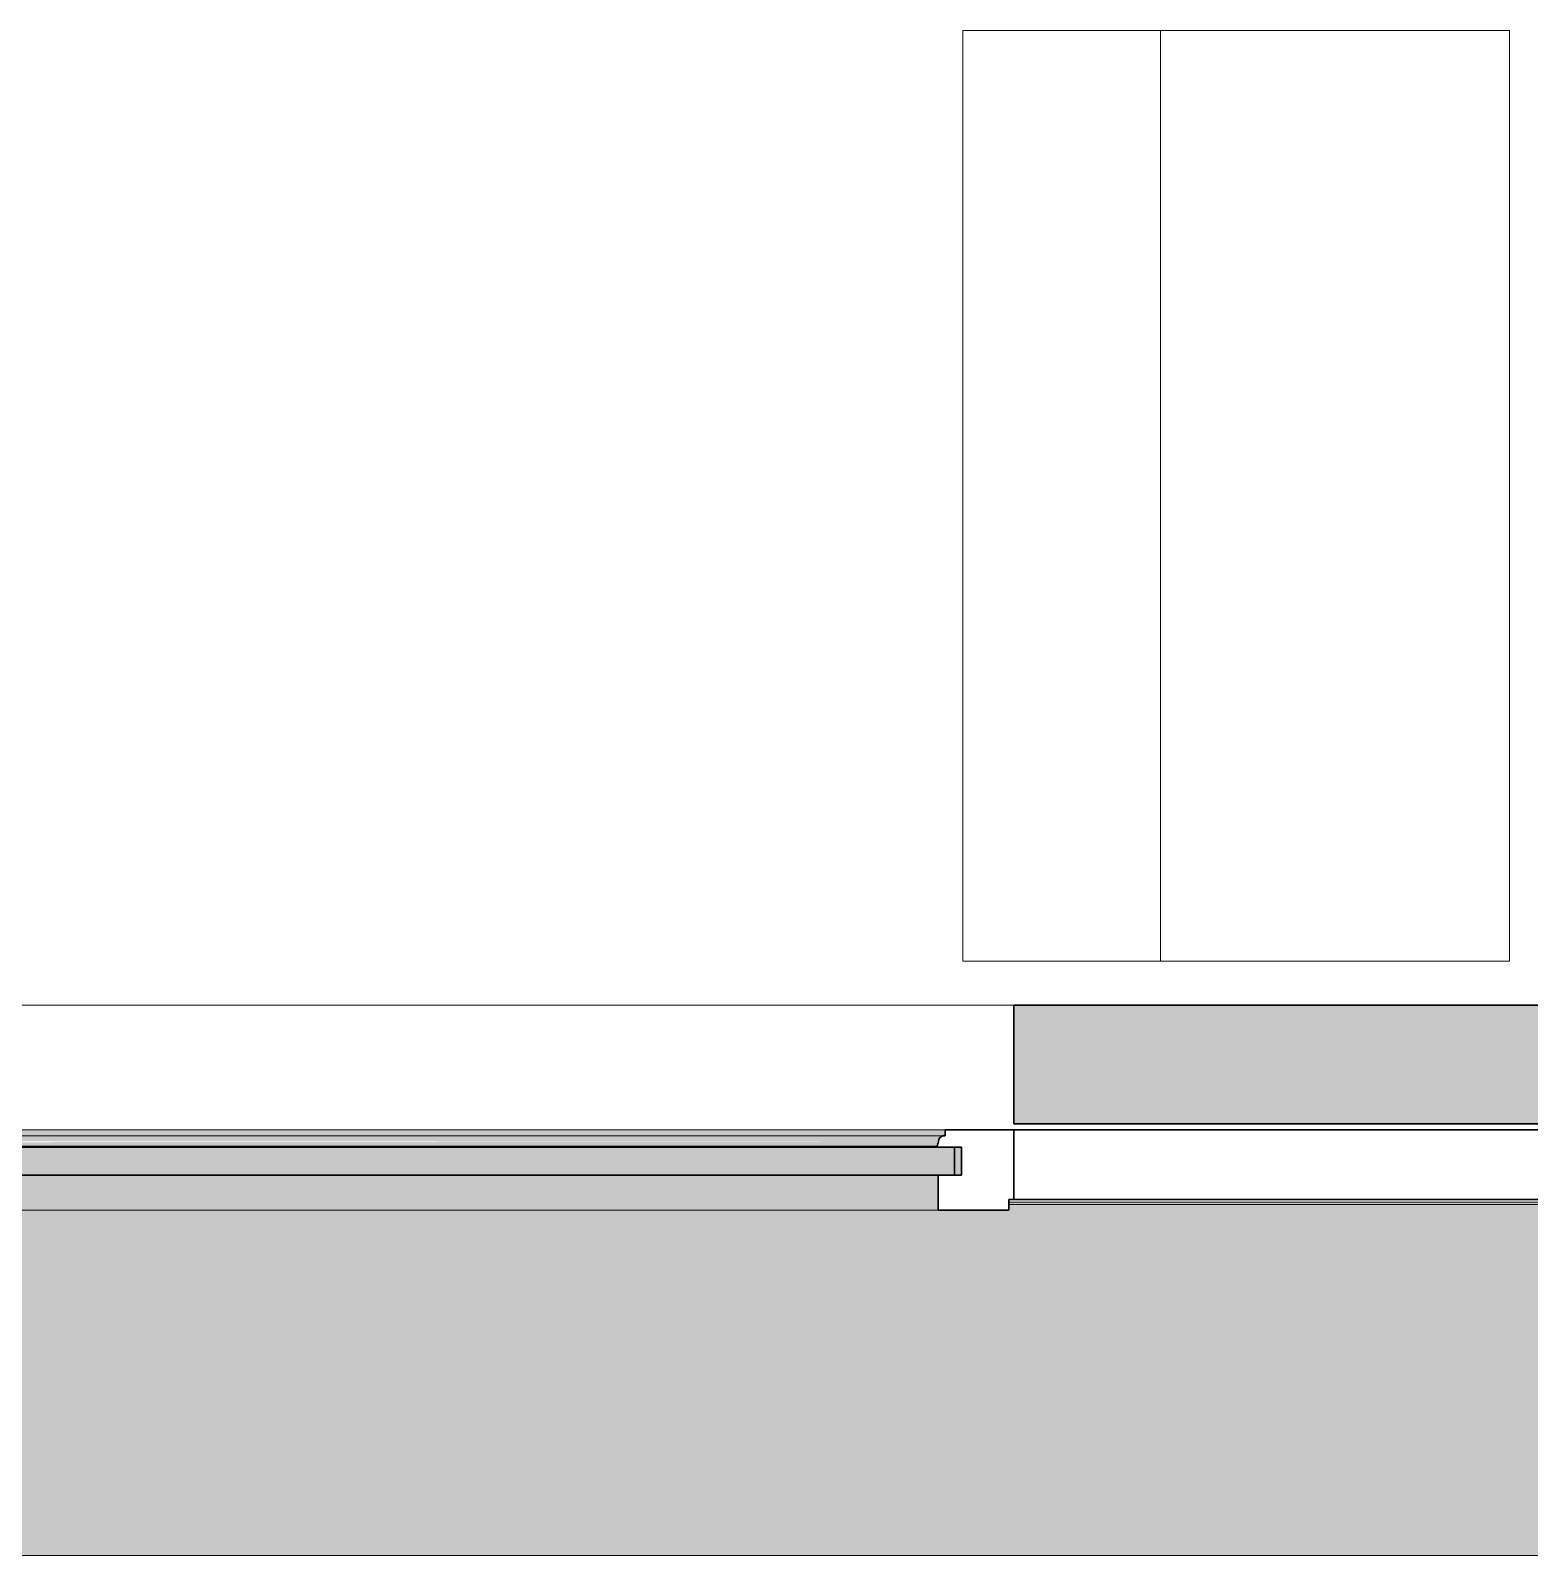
# Model space of a CAD drawing. Header units: millimetres. Extents: x 79795 to 317870, y -36033 to 97293.
# Drawn here: x 174299 to 175588, y 8896 to 10207 of the extents above; entities that cross this region are included whole.
import ezdxf

# ---------------------------------------------------------------- set-up
doc = ezdxf.new("R2010")
doc.units = ezdxf.units.MM
doc.header["$MEASUREMENT"] = 0
for name, color, linetype, lineweight in [('CSM-STL-XX-ZZ-M3-A-XXXX-00001_detached _19_04_21__rvt-1-Level 4$0$A-GLAZ', 7, 'CONTINUOUS', 9), ('CSM-STL-XX-ZZ-M3-A-XXXX-00001_detached _19_04_21__rvt-1-Level 4$0$A-WALL-PATT', 7, 'CONTINUOUS', 9), ('CSM-STL-XX-ZZ-M3-A-XXXX-00001_detached _19_04_21__rvt-1-Level 4$0$I-WALL', 7, 'CONTINUOUS', 9), ('I-FURN', 8, 'CONTINUOUS', 9)]:
    doc.layers.add(name, color=color, linetype=linetype, lineweight=lineweight)

msp = doc.modelspace()

# ---------------------------------------------------------------- hatches: boundary and pattern name
at = {"layer": 'CSM-STL-XX-ZZ-M3-A-XXXX-00001_detached _19_04_21__rvt-1-Level 4$0$A-GLAZ'}
for points in [[(175082.8, 9257.2), (175085.6, 9257.2), (175085.6, 9262.2), (173804, 9262.2), (173804, 9257.2), (175081.8, 9257.2)], [(175079.8, 9252.3), (175081.6, 9255.9), (175081.8, 9257.2), (173806.9, 9256.7), (173809.6, 9253.6), (173810.3, 9252.3), (175079.4, 9252.3)], [(175099.6, 9223.3), (175099.6, 9247.2), (173802.1, 9247.2), (173802.1, 9223.3), (174732.5, 9223.3)], [(174732.5, 9248.3), (175078.4, 9248.3), (175079.6, 9252.3), (173810, 9251.2), (173811.3, 9248.3), (174134.5, 9248.3)], [(175079.6, 9193.3), (175079.6, 9223.3), (173810, 9223.3), (173810, 9193.3), (174732.5, 9193.3)], [(180667.8, 8896.3), (180667.8, 8933.3), (180567.8, 8933.3), (180567.8, 9198), (180563.5, 9198), (180563.5, 9193.3), (179172.2, 9193.3), (179172.2, 9198), (177852.5, 9198), (177852.5, 9193.3), (176461.2, 9193.3), (176461.2, 9198), (175140.5, 9198), (175140.5, 9193.3), (173749.2, 9193.3), (173749.2, 9198), (172429.5, 9198), (172429.5, 9193.3), (171038.2, 9193.3), (171038.2, 9198), (171033.8, 9198), (171033.8, 8896.3), (180567.8, 8896.3)]]:
    msp.add_hatch(color=256, dxfattribs=at).paths.add_polyline_path(points, flags=0)
h = msp.add_hatch(color=256, dxfattribs=at)
h.paths.add_polyline_path([(179162.5, 9198), (179172.2, 9198), (179172.2, 9200.1), (177852.5, 9200.1), (177852.5, 9198), (178320.4, 9198)], flags=0)
h.paths.add_polyline_path([(180567.8, 9198), (180567.8, 9200.1), (180563.5, 9200.1), (180563.5, 9198)], flags=0)
h.paths.add_polyline_path([(176451.5, 9198), (176461.2, 9198), (176461.2, 9200.1), (175140.5, 9200.1), (175140.5, 9198), (175928.5, 9198)], flags=0)
h.paths.add_polyline_path([(173536.6, 9198), (173749.2, 9198), (173749.2, 9200.1), (172429.5, 9200.1), (172429.5, 9198), (172938.6, 9198)], flags=0)
h.paths.add_polyline_path([(171033.8, 9198), (171038.2, 9198), (171038.2, 9200.1), (171033.8, 9200.1)], flags=0)
at = {"layer": 'CSM-STL-XX-ZZ-M3-A-XXXX-00001_detached _19_04_21__rvt-1-Level 4$0$A-WALL-PATT'}
for points in [[(175246.8, 9267.3), (175246.8, 9369.3), (175144.8, 9369.3), (175144.8, 9267.3)], [(176353.8, 9267.3), (176353.8, 9369.3), (175246.8, 9369.3), (175246.8, 9267.3), (175928.5, 9267.3)]]:
    msp.add_hatch(color=256, dxfattribs=at).paths.add_polyline_path(points, flags=0)

# ---------------------------------------------------------------- linework, layer by layer
at = {"layer": 'CSM-STL-XX-ZZ-M3-A-XXXX-00001_detached _19_04_21__rvt-1-Level 4$0$A-GLAZ'}
for p, q in [((175085.6, 9262.2), (173804, 9262.2)), ((173805.6, 9257.2), (175084.1, 9257.2)), ((175084.1, 9257.2), (175085.6, 9257.2)), ((173811.3, 9248.3), (175078.4, 9248.3)), ((173810, 9193.3), (175079.6, 9193.3)), ((175140.5, 9200.1), (176461.2, 9200.1)), ((175140.5, 9198), (176461.2, 9198)), ((171033.8, 8896.3), (180667.8, 8896.3))]:
    msp.add_line(p, q, dxfattribs=at)
at = {"layer": 'CSM-STL-XX-ZZ-M3-A-XXXX-00001_detached _19_04_21__rvt-1-Level 4$0$A-GLAZ', "lineweight": 30}
for p, q in [((175085.6, 9257.2), (175084.1, 9257.2)), ((175085.6, 9262.2), (175085.6, 9257.2)), ((175144.8, 9262.2), (175085.6, 9262.2)), ((176456.8, 9262.2), (175144.8, 9262.2)), ((175144.8, 9262.2), (175144.8, 9202.3)), ((175144.8, 9202.3), (175144.8, 9262.2)), ((175099.6, 9247.2), (173802.1, 9247.2)), ((175078.4, 9248.3), (175078.4, 9247.2)), ((175078.4, 9247.2), (175093.6, 9247.2)), ((175093.6, 9247.2), (175093.6, 9223.3)), ((175099.6, 9223.3), (175099.6, 9247.2)), ((173802.1, 9223.3), (175099.6, 9223.3)), ((175093.6, 9223.3), (175079.6, 9223.3)), ((175079.6, 9223.3), (175079.6, 9193.3)), ((175140.5, 9193.3), (175140.5, 9202.3)), ((175140.5, 9202.3), (175144.8, 9202.3)), ((175144.8, 9202.3), (176456.8, 9202.3)), ((175079.6, 9193.3), (175140.5, 9193.3))]:
    msp.add_line(p, q, dxfattribs=at)
for centre, radius, start, end in [((175085.2, 9252), 5.36, 101.9524, 176.5739), ((175072.5, 9252.7), 7.4, 323.4261, 356.5739)]:
    msp.add_arc(centre, radius, start, end, dxfattribs=at)
at = {"layer": 'CSM-STL-XX-ZZ-M3-A-XXXX-00001_detached _19_04_21__rvt-1-Level 4$0$A-GLAZ'}
for points, knots in [([(175080.7, 9254.9), (175080.6, 9254.7), (175080.4, 9254.3), (175080, 9253.4), (175079.9, 9252.7), (175079.8, 9252.3)], [0.6, 0.6, 0.6, 0.6, 0.7, 0.8, 1, 1, 1, 1]), ([(175084.1, 9257.2), (175083.6, 9257.1), (175083, 9256.9), (175082.2, 9256.4), (175081.8, 9256.1), (175081.6, 9255.9)], [0, 0, 0, 0, 0.2, 0.3, 0.4, 0.4, 0.4, 0.4])]:
    msp.add_open_spline(points, degree=3, knots=knots, dxfattribs=at)
msp.add_open_spline([(175079.1, 9249.5), (175078.9, 9249.1), (175078.7, 9248.7), (175078.4, 9248.3)], degree=3, dxfattribs=at)
at = {"layer": 'CSM-STL-XX-ZZ-M3-A-XXXX-00001_detached _19_04_21__rvt-1-Level 4$0$I-WALL'}
msp.add_line((173744.8, 9369.3), (175144.8, 9369.3), dxfattribs=at)
at = {"layer": 'CSM-STL-XX-ZZ-M3-A-XXXX-00001_detached _19_04_21__rvt-1-Level 4$0$I-WALL', "lineweight": 30}
for p, q in [((175246.8, 9369.3), (175144.8, 9369.3)), ((175144.8, 9369.3), (175144.8, 9267.3)), ((176353.8, 9369.3), (175246.8, 9369.3)), ((175144.8, 9267.3), (175246.8, 9267.3)), ((175246.8, 9267.3), (176353.8, 9267.3))]:
    msp.add_line(p, q, dxfattribs=at)
at = {"layer": 'I-FURN'}
for p, q in [((175270.9, 10207.2), (175100.9, 10207.2)), ((175100.9, 10207.2), (175100.9, 9407.2)), ((175570.9, 10207.2), (175270.9, 10207.2)), ((175270.9, 10207.2), (175270.9, 9407.2)), ((175570.9, 9407.2), (175570.9, 10207.2)), ((175100.9, 9407.2), (175270.9, 9407.2)), ((175270.9, 9407.2), (175570.9, 9407.2))]:
    msp.add_line(p, q, dxfattribs=at)

doc.saveas('drawing.dxf')
